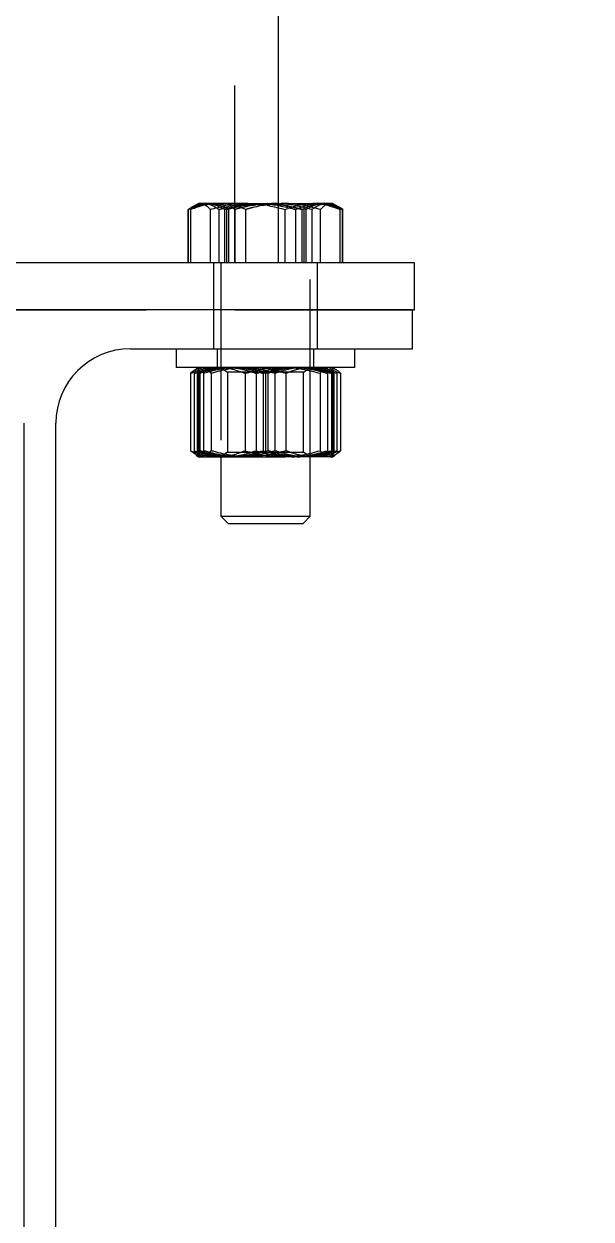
# Model space of a CAD drawing. Header units: metres. Extents: x 0 to 21025, y 0 to 14850.
# Drawn here: x 5315 to 5569, y 3418 to 3953 of the extents above; entities that cross this region are included whole.
import ezdxf

# ---------------------------------------------------------------- set-up
doc = ezdxf.new("R2010")
doc.units = ezdxf.units.M
doc.header["$LTSCALE"] = 25
doc.linetypes.add('HIDDEN2', pattern=[4.7625, 3.175, -1.5875])
doc.linetypes.add('PHANTOM', pattern=[63.5, 31.75, -6.35, 6.35, -6.35, 6.35, -6.35])
for name, color, linetype in [('SL1', 8, 'Continuous'), ('SL4', 4, 'Continuous'), ('SRE', 2, 'PHANTOM'), ('ST1', 7, 'HIDDEN2')]:
    doc.layers.add(name, color=color, linetype=linetype)

msp = doc.modelspace()

# ---------------------------------------------------------------- linework, layer by layer
at = {"layer": 'SL1'}
for p, q in [((5489.062, 3824.755), (5155.728, 3824.755)), ((5489.062, 3807.322), (5489.062, 3824.755)), ((5362.895, 3807.322), (5489.062, 3807.322)), ((5315.228, 3773.988), (5315.228, 3208.855)), ((5329.562, 3208.855), (5329.562, 3773.988))]:
    msp.add_line(p, q, dxfattribs=at)
msp.add_arc((5362.895, 3773.988), 33.333, 90, 180, dxfattribs=at)
at = {"layer": 'SL4'}
for p, q in [((5429.178, 3872.296), (5429.178, 4479.446)), ((5393.345, 3872.296), (5392.294, 3871.689)), ((5394.332, 3872.296), (5393.345, 3872.296)), ((5415.448, 3872.296), (5394.332, 3872.296)), ((5415.448, 3872.296), (5444.461, 3872.296)), ((5453.345, 3872.296), (5444.461, 3872.296)), ((5454.396, 3871.689), (5453.345, 3872.296)), ((5389.926, 3845.796), (5389.926, 3869.616)), ((5398.739, 3845.796), (5398.739, 3869.616)), ((5432.158, 3845.796), (5432.158, 3869.616)), ((5456.017, 3870.753), (5454.396, 3871.689)), ((5457.735, 3869.616), (5455.959, 3870.653)), ((5456.764, 3845.796), (5456.764, 3869.616)), ((5456.959, 3869.917), (5457.735, 3869.616)), ((5457.735, 3845.796), (5457.735, 3869.616)), ((5457.97, 3845.796), (5457.97, 3869.616)), ((5457.986, 3845.796), (5457.986, 3869.616)), ((5490.012, 3845.796), (5156.678, 3845.796)), ((5490.012, 3824.629), (5490.012, 3845.796)), ((5490.012, 3824.629), (5489.062, 3824.629)), ((5383.345, 3807.322), (5383.345, 3798.988)), ((5463.345, 3798.988), (5463.345, 3807.322)), ((5412.816, 3798.988), (5383.345, 3798.988)), ((5392.28, 3798.12), (5389.844, 3796.309)), ((5393.345, 3798.988), (5392.248, 3798.355)), ((5463.345, 3798.988), (5412.816, 3798.988)), ((5454.442, 3798.355), (5453.345, 3798.988)), ((5389.844, 3796.309), (5389.844, 3761.668)), ((5414.227, 3796.309), (5414.227, 3761.668)), ((5447.728, 3796.309), (5447.728, 3761.668)), ((5456.846, 3796.309), (5456.846, 3761.668)), ((5392.28, 3759.857), (5389.844, 3761.668)), ((5392.248, 3759.621), (5393.345, 3758.988)), ((5393.345, 3758.988), (5402.035, 3758.988)), ((5402.035, 3758.988), (5430.977, 3758.988)), ((5403.345, 3758.988), (5403.345, 3732.343)), ((5452.287, 3758.988), (5430.977, 3758.988)), ((5443.345, 3732.343), (5443.345, 3758.988)), ((5452.287, 3758.988), (5453.345, 3758.988)), ((5453.345, 3758.988), (5454.442, 3759.621)), ((5403.345, 3732.343), (5406.558, 3729.129)), ((5403.345, 3732.343), (5418.081, 3732.343)), ((5406.558, 3729.129), (5418.926, 3729.129)), ((5418.081, 3732.343), (5443.345, 3732.343)), ((5418.926, 3729.129), (5440.132, 3729.129)), ((5440.132, 3729.129), (5443.345, 3732.343))]:
    msp.add_line(p, q, dxfattribs=at)
for points, knots in [([(5389.926, 3869.616), (5390.641, 3870.365), (5392.086, 3871.877), (5393.579, 3872.155), (5394.332, 3872.296)], [0, 0, 0, 0, 0.495458, 1, 1, 1, 1]), ([(5394.332, 3872.296), (5394.437, 3872.293), (5395.228, 3872.268), (5396.719, 3871.683), (5398.061, 3870.31), (5398.739, 3869.616)], [0, 0, 0, 0, 0.07009, 0.5307844, 1, 1, 1, 1]), ([(5398.739, 3869.616), (5399.807, 3869.927), (5405.246, 3871.511), (5410.902, 3871.946), (5415.448, 3872.296)], [0, 0, 0, 0, 0.1963527, 1, 1, 1, 1]), ([(5415.448, 3872.296), (5416.694, 3872.269), (5422.348, 3872.148), (5427.86, 3870.725), (5432.158, 3869.616)], [0, 0, 0, 0, 0.2203639, 1, 1, 1, 1]), ([(5432.158, 3869.616), (5434.156, 3870.365), (5438.189, 3871.877), (5442.358, 3872.155), (5444.461, 3872.296)], [0, 0, 0, 0, 0.495458, 1, 1, 1, 1]), ([(5444.461, 3872.296), (5444.753, 3872.293), (5446.961, 3872.268), (5451.125, 3871.683), (5454.873, 3870.31), (5456.764, 3869.616)], [0, 0, 0, 0, 0.07009003, 0.53078443, 1, 1, 1, 1]), ([(5456.764, 3869.616), (5456.052, 3870.448), (5455.263, 3871.37), (5454.446, 3871.615), (5454.367, 3871.639)], [0, 0, 0, 0, 0.90230392, 1, 1, 1, 1]), ([(5389.844, 3796.309), (5391.824, 3797.058), (5395.82, 3798.569), (5399.951, 3798.848), (5402.035, 3798.988)], [0, 0, 0, 0, 0.495458, 1, 1, 1, 1]), ([(5402.035, 3798.988), (5402.324, 3798.985), (5404.513, 3798.961), (5408.639, 3798.376), (5412.353, 3797.002), (5414.227, 3796.309)], [0, 0, 0, 0, 0.07009, 0.5307844, 1, 1, 1, 1]), ([(5414.227, 3796.309), (5416.947, 3797.058), (5422.438, 3798.569), (5428.114, 3798.848), (5430.977, 3798.988)], [0, 0, 0, 0, 0.495458, 1, 1, 1, 1]), ([(5430.977, 3798.988), (5431.374, 3798.985), (5434.381, 3798.961), (5440.05, 3798.376), (5445.153, 3797.002), (5447.728, 3796.309)], [0, 0, 0, 0, 0.07009003, 0.53078443, 1, 1, 1, 1]), ([(5452.287, 3798.988), (5451.873, 3798.949), (5450.329, 3798.801), (5448.827, 3797.361), (5447.728, 3796.309)], [0, 0, 0, 0, 0.26863361, 1, 1, 1, 1]), ([(5456.846, 3796.309), (5456.465, 3796.736), (5455.671, 3797.623), (5454.846, 3797.886), (5454.418, 3798.023)], [0, 0, 0, 0, 0.4808255, 1, 1, 1, 1]), ([(5389.844, 3761.668), (5391.824, 3760.919), (5395.82, 3759.407), (5399.951, 3759.129), (5402.035, 3758.988)], [0, 0, 0, 0, 0.49545796, 1, 1, 1, 1]), ([(5402.035, 3758.988), (5402.324, 3758.992), (5404.513, 3759.016), (5408.639, 3759.601), (5412.353, 3760.975), (5414.227, 3761.668)], [0, 0, 0, 0, 0.07009, 0.5307844, 1, 1, 1, 1]), ([(5414.227, 3761.668), (5416.947, 3760.919), (5422.438, 3759.407), (5428.114, 3759.129), (5430.977, 3758.988)], [0, 0, 0, 0, 0.495458, 1, 1, 1, 1]), ([(5430.977, 3758.988), (5431.374, 3758.992), (5434.381, 3759.016), (5440.05, 3759.601), (5445.153, 3760.975), (5447.728, 3761.668)], [0, 0, 0, 0, 0.07009003, 0.53078443, 1, 1, 1, 1]), ([(5452.287, 3758.988), (5451.873, 3759.028), (5450.329, 3759.176), (5448.827, 3760.615), (5447.728, 3761.668)], [0, 0, 0, 0, 0.26863361, 1, 1, 1, 1]), ([(5456.846, 3761.668), (5456.464, 3761.263), (5454.977, 3759.693), (5453.433, 3759.289), (5452.287, 3758.988)], [0, 0, 0, 0, 0.2575513, 1, 1, 1, 1])]:
    msp.add_open_spline(points, degree=3, knots=knots, dxfattribs=at)
at = {"layer": 'SRE'}
msp.add_circle((5312.228, 3632.837), 854.648, dxfattribs=at)
at = {"layer": 'ST1'}
for p, q in [((5409.678, 3845.796), (5409.678, 4481.911)), ((5424.256, 3872.296), (5423.597, 3872.211)), ((5429.178, 3845.796), (5429.178, 3872.296)), ((5454.367, 3871.639), (5452.358, 3872.296)), ((5389.258, 3869.936), (5388.704, 3869.616)), ((5388.704, 3845.796), (5388.704, 3869.616)), ((5388.72, 3845.796), (5388.72, 3869.616)), ((5388.955, 3845.796), (5388.955, 3869.616)), ((5390.673, 3870.753), (5389.258, 3869.936)), ((5392.294, 3871.689), (5390.673, 3870.753)), ((5402.545, 3845.796), (5402.545, 3869.616)), ((5405.121, 3845.796), (5405.121, 3869.616)), ((5406.025, 3845.796), (5406.025, 3869.616)), ((5406.944, 3845.796), (5406.944, 3869.616)), ((5409.755, 3845.796), (5409.755, 3869.616)), ((5414.532, 3845.796), (5414.532, 3869.616)), ((5436.935, 3845.796), (5436.935, 3869.616)), ((5439.746, 3845.796), (5439.746, 3869.616)), ((5440.666, 3845.796), (5440.666, 3869.616)), ((5441.569, 3869.616), (5440.906, 3869.741)), ((5441.569, 3845.796), (5441.569, 3869.616)), ((5444.145, 3845.796), (5444.145, 3869.616)), ((5447.951, 3845.796), (5447.951, 3869.616)), ((5457.433, 3869.936), (5456.017, 3870.753)), ((5457.97, 3869.616), (5457.406, 3869.889)), ((5457.986, 3869.616), (5457.433, 3869.936)), ((5400.012, 3845.796), (5400.012, 3824.629)), ((5403.345, 3845.796), (5403.345, 3758.988)), ((5443.345, 3758.988), (5443.345, 3845.796)), ((5446.678, 3824.629), (5446.678, 3845.796)), ((5489.062, 3824.629), (5156.678, 3824.629)), ((5400.012, 3824.755), (5400.012, 3807.322)), ((5446.678, 3807.322), (5446.678, 3824.755)), ((5401.678, 3807.322), (5401.678, 3798.988)), ((5445.012, 3798.988), (5445.012, 3807.322)), ((5442.64, 3798.904), (5403.345, 3798.904)), ((5403.345, 3798.904), (5406.345, 3796.803)), ((5440.345, 3796.803), (5443.345, 3798.904)), ((5443.345, 3798.904), (5442.64, 3798.904)), ((5443.345, 3798.904), (5443.345, 3798.988)), ((5391.481, 3796.309), (5391.481, 3761.668)), ((5392.833, 3796.309), (5392.833, 3761.668)), ((5393.345, 3796.309), (5393.345, 3761.668)), ((5393.885, 3796.309), (5393.885, 3761.668)), ((5395.644, 3796.309), (5395.644, 3761.668)), ((5398.962, 3796.309), (5398.962, 3761.668)), ((5440.345, 3796.803), (5406.345, 3796.803)), ((5406.345, 3796.803), (5406.345, 3761.089)), ((5419.182, 3796.309), (5419.182, 3761.668)), ((5422.293, 3796.309), (5422.293, 3761.668)), ((5423.345, 3796.309), (5423.345, 3761.668)), ((5424.397, 3796.309), (5424.397, 3761.668)), ((5427.508, 3796.309), (5427.508, 3761.668)), ((5432.463, 3796.309), (5432.463, 3761.668)), ((5440.345, 3761.089), (5440.345, 3796.803)), ((5451.046, 3796.309), (5451.046, 3761.668)), ((5452.805, 3796.309), (5452.805, 3761.668)), ((5453.345, 3796.309), (5453.345, 3761.668)), ((5453.857, 3796.309), (5453.857, 3761.668)), ((5455.209, 3796.309), (5455.209, 3761.668)), ((5406.345, 3761.089), (5403.345, 3758.988)), ((5406.345, 3761.089), (5439.746, 3761.089)), ((5439.746, 3761.089), (5440.345, 3761.089)), ((5443.345, 3758.988), (5440.345, 3761.089)), ((5393.359, 3758.988), (5393.345, 3758.988)), ((5393.562, 3758.988), (5393.345, 3758.988)), ((5453.555, 3759.412), (5453.128, 3758.988))]:
    msp.add_line(p, q, dxfattribs=at)
for points, knots in [([(5397.832, 3872.296), (5397.616, 3872.293), (5395.98, 3872.268), (5392.896, 3871.683), (5390.121, 3870.31), (5388.72, 3869.616)], [0, 0, 0, 0, 0.07009003, 0.53078443, 1, 1, 1, 1]), ([(5388.955, 3869.616), (5390.059, 3870.365), (5392.286, 3871.877), (5394.588, 3872.155), (5395.75, 3872.296)], [0, 0, 0, 0, 0.495458, 1, 1, 1, 1]), ([(5399.355, 3872.296), (5399.109, 3872.293), (5397.242, 3872.268), (5393.722, 3871.683), (5390.554, 3870.31), (5388.955, 3869.616)], [0, 0, 0, 0, 0.07009, 0.5307844, 1, 1, 1, 1]), ([(5389.284, 3869.889), (5390.43, 3870.527), (5392.932, 3871.918), (5395.518, 3872.163), (5396.921, 3872.296)], [0, 0, 0, 0, 0.4577152, 1, 1, 1, 1]), ([(5402.229, 3872.296), (5401.937, 3872.293), (5399.729, 3872.268), (5395.565, 3871.683), (5391.817, 3870.31), (5389.926, 3869.616)], [0, 0, 0, 0, 0.07009, 0.5307844, 1, 1, 1, 1]), ([(5395.75, 3872.296), (5395.911, 3872.293), (5397.131, 3872.268), (5399.43, 3871.683), (5401.5, 3870.31), (5402.545, 3869.616)], [0, 0, 0, 0, 0.07009, 0.5307844, 1, 1, 1, 1]), ([(5396.921, 3872.296), (5397.115, 3872.293), (5398.587, 3872.268), (5401.362, 3871.683), (5403.861, 3870.31), (5405.121, 3869.616)], [0, 0, 0, 0, 0.07009, 0.5307844, 1, 1, 1, 1]), ([(5406.944, 3869.616), (5405.464, 3870.365), (5402.477, 3871.877), (5399.39, 3872.155), (5397.832, 3872.296)], [0, 0, 0, 0, 0.49545796, 1, 1, 1, 1]), ([(5409.755, 3869.616), (5408.066, 3870.365), (5404.657, 3871.877), (5401.133, 3872.155), (5399.355, 3872.296)], [0, 0, 0, 0, 0.495458, 1, 1, 1, 1]), ([(5414.532, 3869.616), (5412.534, 3870.365), (5408.501, 3871.877), (5404.332, 3872.155), (5402.229, 3872.296)], [0, 0, 0, 0, 0.495458, 1, 1, 1, 1]), ([(5402.545, 3869.616), (5403.644, 3869.927), (5409.241, 3871.511), (5415.062, 3871.946), (5419.74, 3872.296)], [0, 0, 0, 0, 0.1963527, 1, 1, 1, 1]), ([(5405.121, 3869.616), (5406.228, 3869.927), (5411.863, 3871.511), (5417.724, 3871.946), (5422.434, 3872.296)], [0, 0, 0, 0, 0.1963527, 1, 1, 1, 1]), ([(5406.025, 3869.616), (5407.132, 3869.927), (5412.769, 3871.511), (5418.633, 3871.946), (5423.345, 3872.296)], [0, 0, 0, 0, 0.1963527, 1, 1, 1, 1]), ([(5426.95, 3872.296), (5422.272, 3871.946), (5416.451, 3871.511), (5410.854, 3869.927), (5409.755, 3869.616)], [0, 0, 0, 0, 0.8036473, 1, 1, 1, 1]), ([(5431.242, 3872.296), (5426.696, 3871.946), (5421.039, 3871.511), (5415.6, 3869.927), (5414.532, 3869.616)], [0, 0, 0, 0, 0.8036473, 1, 1, 1, 1]), ([(5419.74, 3872.296), (5421.022, 3872.269), (5426.839, 3872.148), (5432.512, 3870.725), (5436.935, 3869.616)], [0, 0, 0, 0, 0.2203639, 1, 1, 1, 1]), ([(5422.434, 3872.296), (5423.724, 3872.269), (5429.582, 3872.148), (5435.293, 3870.725), (5439.746, 3869.616)], [0, 0, 0, 0, 0.2203639, 1, 1, 1, 1]), ([(5423.345, 3872.296), (5424.636, 3872.269), (5430.496, 3872.148), (5436.211, 3870.725), (5440.666, 3869.616)], [0, 0, 0, 0, 0.2203639, 1, 1, 1, 1]), ([(5444.145, 3869.616), (5439.723, 3870.725), (5434.05, 3872.148), (5428.232, 3872.269), (5426.95, 3872.296)], [0, 0, 0, 0, 0.7796361, 1, 1, 1, 1]), ([(5447.951, 3869.616), (5443.654, 3870.725), (5438.141, 3872.148), (5432.488, 3872.269), (5431.242, 3872.296)], [0, 0, 0, 0, 0.7796361, 1, 1, 1, 1]), ([(5436.935, 3869.616), (5438.624, 3870.365), (5442.033, 3871.877), (5445.557, 3872.155), (5447.335, 3872.296)], [0, 0, 0, 0, 0.495458, 1, 1, 1, 1]), ([(5439.746, 3869.616), (5441.226, 3870.365), (5444.213, 3871.877), (5447.3, 3872.155), (5448.858, 3872.296)], [0, 0, 0, 0, 0.49545796, 1, 1, 1, 1]), ([(5449.769, 3872.296), (5449.575, 3872.293), (5448.103, 3872.268), (5445.328, 3871.683), (5442.829, 3870.31), (5441.569, 3869.616)], [0, 0, 0, 0, 0.07009, 0.5307844, 1, 1, 1, 1]), ([(5450.94, 3872.296), (5450.779, 3872.293), (5449.559, 3872.268), (5447.26, 3871.683), (5445.19, 3870.31), (5444.145, 3869.616)], [0, 0, 0, 0, 0.07009, 0.5307844, 1, 1, 1, 1]), ([(5447.335, 3872.296), (5447.581, 3872.293), (5449.448, 3872.268), (5452.705, 3871.746), (5455.617, 3870.494), (5456.959, 3869.917)], [0, 0, 0, 0, 0.0758106, 0.5741054, 1, 1, 1, 1]), ([(5452.358, 3872.296), (5452.254, 3872.293), (5451.463, 3872.268), (5449.971, 3871.683), (5448.629, 3870.31), (5447.951, 3869.616)], [0, 0, 0, 0, 0.07009, 0.5307844, 1, 1, 1, 1]), ([(5448.858, 3872.296), (5449.074, 3872.293), (5450.71, 3872.268), (5453.794, 3871.683), (5456.569, 3870.31), (5457.97, 3869.616)], [0, 0, 0, 0, 0.07009, 0.5307844, 1, 1, 1, 1]), ([(5456.599, 3870.28), (5455.721, 3870.759), (5453.484, 3871.98), (5451.173, 3872.177), (5449.769, 3872.296)], [0, 0, 0, 0, 0.3927689, 1, 1, 1, 1]), ([(5455.959, 3870.653), (5455.443, 3870.986), (5453.801, 3872.043), (5452.104, 3872.193), (5450.94, 3872.296)], [0, 0, 0, 0, 0.3142302, 1, 1, 1, 1]), ([(5391.481, 3796.309), (5393.73, 3797.058), (5398.27, 3798.569), (5402.964, 3798.848), (5405.331, 3798.988)], [0, 0, 0, 0, 0.49545796, 1, 1, 1, 1]), ([(5393.13, 3798.826), (5393.085, 3798.812), (5392.526, 3798.629), (5391.982, 3797.421), (5391.481, 3796.309)], [0, 0, 0, 0, 0.0799784, 1, 1, 1, 1]), ([(5392.833, 3796.309), (5395.225, 3797.058), (5400.053, 3798.569), (5405.044, 3798.848), (5407.563, 3798.988)], [0, 0, 0, 0, 0.49545796, 1, 1, 1, 1]), ([(5393.331, 3798.947), (5393.293, 3798.912), (5393.124, 3798.755), (5392.96, 3797.374), (5392.833, 3796.309)], [0, 0, 0, 0, 0.2286531, 1, 1, 1, 1]), ([(5393.345, 3798.988), (5393.345, 3798.949), (5393.345, 3798.801), (5393.345, 3797.361), (5393.345, 3796.309)], [0, 0, 0, 0, 0.2686336, 1, 1, 1, 1]), ([(5393.885, 3796.309), (5393.841, 3796.713), (5393.669, 3798.284), (5393.491, 3798.688), (5393.359, 3798.988)], [0, 0, 0, 0, 0.2575513, 1, 1, 1, 1]), ([(5395.644, 3796.309), (5395.469, 3796.713), (5394.791, 3798.284), (5394.086, 3798.688), (5393.562, 3798.988)], [0, 0, 0, 0, 0.2575513, 1, 1, 1, 1]), ([(5409.141, 3798.988), (5408.78, 3798.985), (5406.041, 3798.961), (5400.878, 3798.376), (5396.23, 3797.002), (5393.885, 3796.309)], [0, 0, 0, 0, 0.07009, 0.5307844, 1, 1, 1, 1]), ([(5398.962, 3796.309), (5398.579, 3796.713), (5397.093, 3798.284), (5395.549, 3798.688), (5394.403, 3798.988)], [0, 0, 0, 0, 0.25755135, 1, 1, 1, 1]), ([(5411.576, 3798.988), (5411.198, 3798.985), (5408.339, 3798.961), (5402.947, 3798.376), (5398.093, 3797.002), (5395.644, 3796.309)], [0, 0, 0, 0, 0.07009, 0.5307844, 1, 1, 1, 1]), ([(5415.713, 3798.988), (5415.316, 3798.985), (5412.309, 3798.961), (5406.64, 3798.376), (5401.537, 3797.002), (5398.962, 3796.309)], [0, 0, 0, 0, 0.07009003, 0.53078443, 1, 1, 1, 1]), ([(5405.331, 3798.988), (5405.66, 3798.985), (5408.146, 3798.961), (5412.834, 3798.376), (5417.053, 3797.002), (5419.182, 3796.309)], [0, 0, 0, 0, 0.07009, 0.5307844, 1, 1, 1, 1]), ([(5407.563, 3798.988), (5407.912, 3798.985), (5410.556, 3798.961), (5415.541, 3798.376), (5420.029, 3797.002), (5422.293, 3796.309)], [0, 0, 0, 0, 0.07009003, 0.53078443, 1, 1, 1, 1]), ([(5424.397, 3796.309), (5421.92, 3797.058), (5416.919, 3798.569), (5411.749, 3798.848), (5409.141, 3798.988)], [0, 0, 0, 0, 0.495458, 1, 1, 1, 1]), ([(5427.508, 3796.309), (5424.921, 3797.058), (5419.698, 3798.569), (5414.3, 3798.848), (5411.576, 3798.988)], [0, 0, 0, 0, 0.495458, 1, 1, 1, 1]), ([(5432.463, 3796.309), (5429.743, 3797.058), (5424.252, 3798.569), (5418.577, 3798.848), (5415.713, 3798.988)], [0, 0, 0, 0, 0.495458, 1, 1, 1, 1]), ([(5419.182, 3796.309), (5421.769, 3797.058), (5426.992, 3798.569), (5432.39, 3798.848), (5435.114, 3798.988)], [0, 0, 0, 0, 0.495458, 1, 1, 1, 1]), ([(5422.293, 3796.309), (5424.77, 3797.058), (5429.771, 3798.569), (5434.941, 3798.848), (5437.549, 3798.988)], [0, 0, 0, 0, 0.49545796, 1, 1, 1, 1]), ([(5439.127, 3798.988), (5438.778, 3798.985), (5436.134, 3798.961), (5431.149, 3798.376), (5426.662, 3797.002), (5424.397, 3796.309)], [0, 0, 0, 0, 0.07009, 0.5307844, 1, 1, 1, 1]), ([(5441.359, 3798.988), (5441.03, 3798.985), (5438.544, 3798.961), (5433.857, 3798.376), (5429.637, 3797.002), (5427.508, 3796.309)], [0, 0, 0, 0, 0.07009, 0.5307844, 1, 1, 1, 1]), ([(5444.655, 3798.988), (5444.366, 3798.985), (5442.177, 3798.961), (5438.051, 3798.376), (5434.337, 3797.002), (5432.463, 3796.309)], [0, 0, 0, 0, 0.07009003, 0.53078443, 1, 1, 1, 1]), ([(5435.114, 3798.988), (5435.492, 3798.985), (5438.352, 3798.961), (5443.744, 3798.376), (5448.597, 3797.002), (5451.046, 3796.309)], [0, 0, 0, 0, 0.07009, 0.5307844, 1, 1, 1, 1]), ([(5437.549, 3798.988), (5437.911, 3798.985), (5440.649, 3798.961), (5445.812, 3798.376), (5450.46, 3797.002), (5452.805, 3796.309)], [0, 0, 0, 0, 0.07009, 0.5307844, 1, 1, 1, 1]), ([(5453.857, 3796.309), (5451.465, 3797.058), (5446.637, 3798.569), (5441.646, 3798.848), (5439.127, 3798.988)], [0, 0, 0, 0, 0.495458, 1, 1, 1, 1]), ([(5455.209, 3796.309), (5452.96, 3797.058), (5448.42, 3798.569), (5443.727, 3798.848), (5441.359, 3798.988)], [0, 0, 0, 0, 0.495458, 1, 1, 1, 1]), ([(5456.846, 3796.309), (5454.866, 3797.058), (5450.87, 3798.569), (5446.739, 3798.848), (5444.655, 3798.988)], [0, 0, 0, 0, 0.495458, 1, 1, 1, 1]), ([(5453.128, 3798.988), (5452.938, 3798.949), (5452.234, 3798.801), (5451.548, 3797.361), (5451.046, 3796.309)], [0, 0, 0, 0, 0.2686336, 1, 1, 1, 1]), ([(5453.331, 3798.988), (5453.283, 3798.949), (5453.105, 3798.801), (5452.932, 3797.361), (5452.805, 3796.309)], [0, 0, 0, 0, 0.2686336, 1, 1, 1, 1]), ([(5453.345, 3798.988), (5453.345, 3798.949), (5453.345, 3798.801), (5453.345, 3797.361), (5453.345, 3796.309)], [0, 0, 0, 0, 0.2686336, 1, 1, 1, 1]), ([(5453.857, 3796.309), (5453.813, 3796.715), (5453.651, 3798.209), (5453.482, 3798.598), (5453.359, 3798.881)], [0, 0, 0, 0, 0.2715694, 1, 1, 1, 1]), ([(5391.481, 3761.668), (5393.73, 3760.919), (5398.27, 3759.407), (5402.964, 3759.129), (5405.331, 3758.988)], [0, 0, 0, 0, 0.495458, 1, 1, 1, 1]), ([(5393.562, 3758.988), (5393.373, 3759.028), (5392.669, 3759.176), (5391.983, 3760.615), (5391.481, 3761.668)], [0, 0, 0, 0, 0.2686336, 1, 1, 1, 1]), ([(5394.403, 3758.988), (5393.987, 3758.992), (5393.271, 3758.999), (5392.573, 3759.603), (5392.28, 3759.857)], [0, 0, 0, 0, 0.5799639, 1, 1, 1, 1]), ([(5392.833, 3761.668), (5395.225, 3760.919), (5400.053, 3759.407), (5405.044, 3759.129), (5407.563, 3758.988)], [0, 0, 0, 0, 0.495458, 1, 1, 1, 1]), ([(5393.359, 3758.988), (5393.311, 3759.028), (5393.133, 3759.176), (5392.96, 3760.615), (5392.833, 3761.668)], [0, 0, 0, 0, 0.2686336, 1, 1, 1, 1]), ([(5393.345, 3758.988), (5393.345, 3759.028), (5393.345, 3759.176), (5393.345, 3760.615), (5393.345, 3761.668)], [0, 0, 0, 0, 0.2686336, 1, 1, 1, 1]), ([(5393.885, 3761.668), (5393.841, 3761.263), (5393.669, 3759.693), (5393.491, 3759.289), (5393.359, 3758.988)], [0, 0, 0, 0, 0.2575513, 1, 1, 1, 1]), ([(5395.644, 3761.668), (5395.469, 3761.263), (5394.791, 3759.693), (5394.086, 3759.289), (5393.562, 3758.988)], [0, 0, 0, 0, 0.2575513, 1, 1, 1, 1]), ([(5409.141, 3758.988), (5408.78, 3758.992), (5406.041, 3759.016), (5400.878, 3759.601), (5396.23, 3760.975), (5393.885, 3761.668)], [0, 0, 0, 0, 0.07009, 0.5307844, 1, 1, 1, 1]), ([(5398.962, 3761.668), (5398.579, 3761.263), (5397.093, 3759.693), (5395.549, 3759.289), (5394.403, 3758.988)], [0, 0, 0, 0, 0.25755135, 1, 1, 1, 1]), ([(5411.576, 3758.988), (5411.198, 3758.992), (5408.339, 3759.016), (5402.947, 3759.601), (5398.093, 3760.975), (5395.644, 3761.668)], [0, 0, 0, 0, 0.07009, 0.5307844, 1, 1, 1, 1]), ([(5415.713, 3758.988), (5415.316, 3758.992), (5412.309, 3759.016), (5406.64, 3759.601), (5401.537, 3760.975), (5398.962, 3761.668)], [0, 0, 0, 0, 0.07009003, 0.53078443, 1, 1, 1, 1]), ([(5405.331, 3758.988), (5405.66, 3758.992), (5408.146, 3759.016), (5412.834, 3759.601), (5417.053, 3760.975), (5419.182, 3761.668)], [0, 0, 0, 0, 0.07009, 0.5307844, 1, 1, 1, 1]), ([(5407.563, 3758.988), (5407.912, 3758.992), (5410.556, 3759.016), (5415.541, 3759.601), (5420.029, 3760.975), (5422.293, 3761.668)], [0, 0, 0, 0, 0.07009003, 0.53078443, 1, 1, 1, 1]), ([(5424.397, 3761.668), (5421.92, 3760.919), (5416.919, 3759.407), (5411.749, 3759.129), (5409.141, 3758.988)], [0, 0, 0, 0, 0.495458, 1, 1, 1, 1]), ([(5427.508, 3761.668), (5424.921, 3760.919), (5419.698, 3759.407), (5414.3, 3759.129), (5411.576, 3758.988)], [0, 0, 0, 0, 0.495458, 1, 1, 1, 1]), ([(5432.463, 3761.668), (5429.743, 3760.919), (5424.252, 3759.407), (5418.577, 3759.129), (5415.713, 3758.988)], [0, 0, 0, 0, 0.495458, 1, 1, 1, 1]), ([(5419.182, 3761.668), (5421.769, 3760.919), (5426.992, 3759.407), (5432.39, 3759.129), (5435.114, 3758.988)], [0, 0, 0, 0, 0.495458, 1, 1, 1, 1]), ([(5422.293, 3761.668), (5424.77, 3760.919), (5429.771, 3759.407), (5434.941, 3759.129), (5437.549, 3758.988)], [0, 0, 0, 0, 0.49545796, 1, 1, 1, 1]), ([(5439.127, 3758.988), (5438.778, 3758.992), (5436.134, 3759.016), (5431.149, 3759.601), (5426.662, 3760.975), (5424.397, 3761.668)], [0, 0, 0, 0, 0.07009, 0.5307844, 1, 1, 1, 1]), ([(5441.359, 3758.988), (5441.03, 3758.992), (5438.544, 3759.016), (5433.857, 3759.601), (5429.637, 3760.975), (5427.508, 3761.668)], [0, 0, 0, 0, 0.07009, 0.5307844, 1, 1, 1, 1]), ([(5444.655, 3758.988), (5444.366, 3758.992), (5442.177, 3759.016), (5438.051, 3759.601), (5434.337, 3760.975), (5432.463, 3761.668)], [0, 0, 0, 0, 0.07009003, 0.53078443, 1, 1, 1, 1]), ([(5435.114, 3758.988), (5435.492, 3758.992), (5438.352, 3759.016), (5443.744, 3759.601), (5448.597, 3760.975), (5451.046, 3761.668)], [0, 0, 0, 0, 0.07009, 0.5307844, 1, 1, 1, 1]), ([(5437.549, 3758.988), (5437.911, 3758.992), (5440.649, 3759.016), (5445.812, 3759.601), (5450.46, 3760.975), (5452.805, 3761.668)], [0, 0, 0, 0, 0.07009, 0.5307844, 1, 1, 1, 1]), ([(5453.857, 3761.668), (5451.465, 3760.919), (5446.637, 3759.407), (5441.646, 3759.129), (5439.127, 3758.988)], [0, 0, 0, 0, 0.495458, 1, 1, 1, 1]), ([(5455.209, 3761.668), (5452.96, 3760.919), (5448.42, 3759.407), (5443.727, 3759.129), (5441.359, 3758.988)], [0, 0, 0, 0, 0.495458, 1, 1, 1, 1]), ([(5456.846, 3761.668), (5454.866, 3760.919), (5450.87, 3759.407), (5446.739, 3759.129), (5444.655, 3758.988)], [0, 0, 0, 0, 0.495458, 1, 1, 1, 1]), ([(5453.128, 3758.988), (5452.938, 3759.028), (5452.234, 3759.176), (5451.548, 3760.615), (5451.046, 3761.668)], [0, 0, 0, 0, 0.2686336, 1, 1, 1, 1]), ([(5453.331, 3758.988), (5453.283, 3759.028), (5453.105, 3759.176), (5452.932, 3760.615), (5452.805, 3761.668)], [0, 0, 0, 0, 0.2686336, 1, 1, 1, 1]), ([(5453.857, 3761.668), (5453.813, 3761.263), (5453.642, 3759.693), (5453.463, 3759.289), (5453.331, 3758.988)], [0, 0, 0, 0, 0.2575513, 1, 1, 1, 1]), ([(5453.345, 3758.988), (5453.345, 3759.028), (5453.345, 3759.176), (5453.345, 3760.615), (5453.345, 3761.668)], [0, 0, 0, 0, 0.2686336, 1, 1, 1, 1])]:
    msp.add_open_spline(points, degree=3, knots=knots, dxfattribs=at)

doc.saveas('drawing.dxf')
